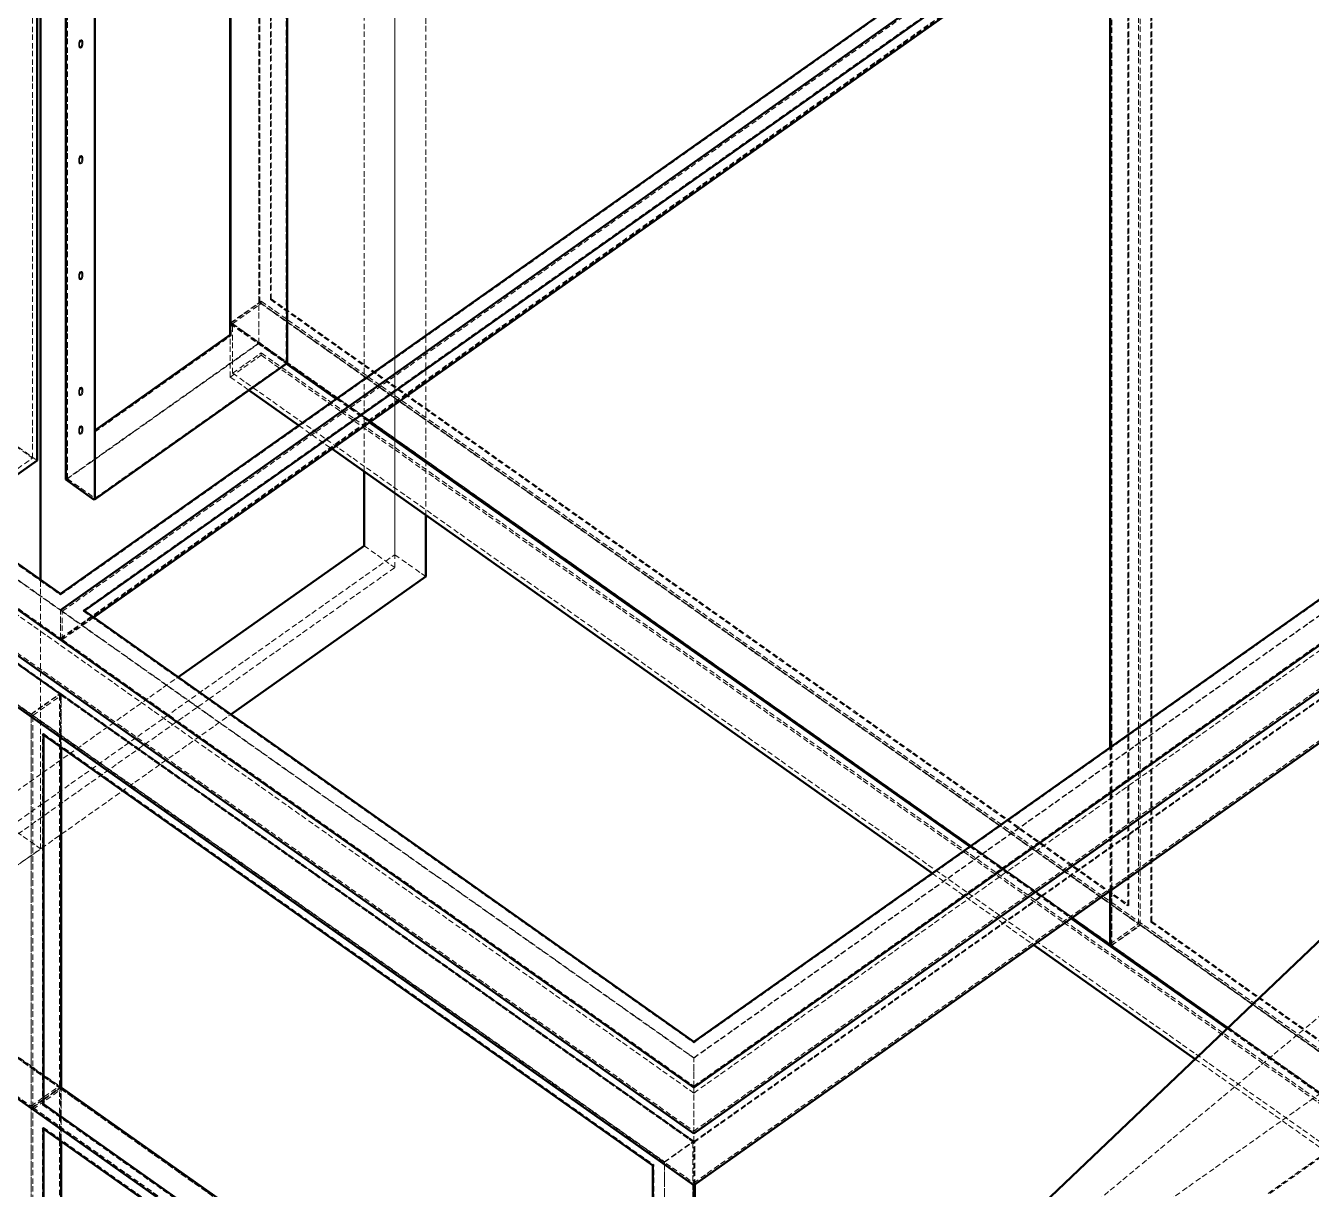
# Model space of a CAD drawing. Header units: millimetres. Extents: x 909 to 14018, y 345 to 10097.
# Drawn here: x 2345 to 3227, y 3002 to 3801 of the extents above; entities that cross this region are included whole.
import ezdxf

# ---------------------------------------------------------------- set-up
doc = ezdxf.new("R2010")
doc.units = ezdxf.units.MM
doc.linetypes.add('Hidden', pattern=[15, 5, -3, 5, -2])
for name, color, linetype, lineweight in [('Default', 7, 'Continuous', 50), ('Edges', 7, 'Hidden', 15), ('HiddenEdges', 2, 'Hidden', 15), ('HiddenSilhouettes', 2, 'Hidden', 15), ('Silhouettes', 7, 'Continuous', 50)]:
    doc.layers.add(name, color=color, linetype=linetype, lineweight=lineweight)

# ---------------------------------------------------------------- blocks, each defined once
blk = doc.blocks.new('Isometric')
at = {"layer": 'Edges'}
for points in [[(-629.3, 311.7), (1039.4, 1491.7)], [(-2267, 1377.4), (-70.7, -175.6)], [(-70.7, -98.3), (1619.3, 1096.7)], [(-70.7, -212.6), (1753.6, 1077.4)], [(-70.7, -175.6), (1701.3, 1077.4)], [(-618.9, 449.9), (-469, 555.9)], [(-469, 555.9), (-443.8, 538.1)], [(-618.9, 414.3), (-443.8, 538.1)], [(-443.8, 539.3), (-396.8, 506.1)], [(-372.6, 370.8), (-344.4, 350.8)], [(275.3, 30), (418, -70.8)], [(312, 4.9), (418.5, -70.4)], [(-666, -136.6), (-649.7, -125.1)], [(-666.8, -141.2), (-666, -140.6)], [(-666.8, -141.2), (-108.2, -536.2)]]:
    blk.add_lwpolyline(points, dxfattribs=at)
for points in [[(-443.8, 538.1, 0), (-443.8, 1569.8, 0)], [(-469, 555.9, 0), (-469, 1552, 0)], [(-494.1, 563.3, 0), (-494.1, 1534.2, 0)], [(-619.7, 412.9, 0), (-619.7, 1445.4, 0)], [(-2319.3, 1424.8, 0), (-70.7, -165.2, 0)], [(-2319.3, 1377.4, 0), (-70.7, -212.6, 0)], [(-70.7, -165.2, 0), (1753.6, 1124.8, 0)], [(311.1, 186.7, 0), (311.1, 963.6, 0)], [(312, 187.3, 0), (312, 964.2, 0)], [(-1456.6, 881.7, 0), (-650.5, 311.7, 0)], [(-618.9, 475.1, 0), (-494.1, 563.3, 0)], [(-495, 563.9, 0), (-494.1, 563.3, 0)], [(-443.8, 538.5, 0), (-397.4, 505.7, 0)], [(-366.9, 484.1, 0), (182.5, 95.7, 0)], [(-366.3, 484.6, 0), (183.1, 96.1, 0)], [(-344.4, 350.8, 0), (-344.4, 418.7, 0)], [(-514.5, 230.5, 0), (-344.4, 350.8, 0)], [(-650.5, 284.8, 0), (-650.5, 311.7, 0)], [(-650.5, 311.7, 0), (-70.7, -98.3, 0)], [(-677.4, -144.3, 0), (-677.4, 214.3, 0)], [(-666.8, -141.2, 0), (-666.8, 198.2, 0)], [(-70.2, -535.7, 0), (696, 101, 0)], [(311.1, 3.8, 0), (311.1, 55.3, 0)], [(311.1, 4.7, 0), (311.1, 55.3, 0)], [(312, 4.9, 0), (312, 55.9, 0)], [(275.9, 30.4, 0), (310.3, 6.1, 0)], [(-70.7, -125.2, 0), (-70.7, -98.3, 0)], [(-677.4, -1834.3, 0), (-677.4, -144.3, 0)], [(-666.8, -1831.2, 0), (-666.8, -162.4, 0)], [(-70.7, -167.3, 0), (-70.7, -165.2, 0)], [(-70.7, -175.6, 0), (-70.7, -167.3, 0)], [(-97.6, -554.3, 0), (-97.6, -195.7, 0)], [(-70.7, -214.7, 0), (-70.7, -212.6, 0)]]:
    blk.add_polyline3d(points, dxfattribs=at)
blk.add_polyline3d([(317.8, 0, 0)], close=True, dxfattribs=at)
at = {"layer": 'HiddenEdges'}
for points in [[(-650.5, 325.8), (1018.2, 1505.8)], [(-2262.7, 1375.3), (-70.7, -174.7)], [(-70.7, -98), (1617.6, 1095.8)], [(-70.7, -84.2), (1598.1, 1095.8)], [(-70.7, -124), (1617.6, 1069.8)], [(-1435.4, 880.8), (-650.5, 325.8)], [(-633.7, 831.4), (-633.7, 827.9)], [(-633.7, 827.9), (-633.5, 827.3)], [(-633.5, 832.2), (-632.7, 831.6)], [(-633, 833.1), (-632.2, 832.5)], [(-632.2, 826.5), (-631.4, 826.8)], [(-631.6, 834.1), (-630.7, 833.5)], [(-631.6, 828.1), (-630.7, 827.5)], [(-631.1, 829), (-630.2, 828.4)], [(-630.2, 833.4), (-630, 832.8)], [(-630.2, 828.4), (-630, 829.3)], [(-630, 829.3), (-630, 832.8)], [(-1481.8, 785.5), (-677.4, 216.7)], [(-633.7, 725.3), (-633.5, 726.2)], [(-633.7, 725.3), (-633.7, 721.8)], [(-633.7, 721.8), (-633.5, 721.2)], [(-633.5, 726.2), (-632.7, 725.6)], [(-633, 727), (-632.3, 727.7)], [(-633, 721.1), (-632.2, 720.5)], [(-632.7, 720.6), (-632.2, 720.5)], [(-632.3, 727.7), (-631.4, 727.1)], [(-632.3, 721.4), (-631.4, 720.8)], [(-632.2, 720.5), (-631.4, 720.8)], [(-631.6, 728), (-631.1, 727.9)], [(-631.4, 720.8), (-630.7, 721.5)], [(-630.2, 727.3), (-630, 726.7)], [(-630.2, 722.3), (-630, 723.2)], [(-630, 723.2), (-630, 726.7)], [(-633.7, 619.3), (-633.5, 620.1)], [(-633.7, 619.3), (-633.7, 615.7)], [(-633.7, 615.7), (-633.5, 615.2)], [(-633.5, 620.1), (-632.7, 619.5)], [(-632.7, 614.6), (-632.2, 614.4)], [(-632.2, 614.4), (-631.4, 614.7)], [(-631.6, 622), (-630.7, 621.4)], [(-631.6, 622), (-631.1, 621.8)], [(-631.4, 614.7), (-630.7, 615.4)], [(-631.1, 616.9), (-630.2, 616.3)], [(-630.7, 615.4), (-630.2, 616.3)], [(-630.2, 616.3), (-630, 617.1)], [(-630, 617.1), (-630, 620.7)], [(-495, 574.7), (-468.1, 593.7)], [(-492.9, 574.1), (-466.7, 592.6)], [(-468.1, 593.7), (338, 23.7)], [(-466.7, 592.6), (2319.3, -1377.4)], [(-495, 573.8), (-494.1, 574.4)], [(-492.9, 574.1), (2267, -1377.4)], [(-645.7, 431.3), (-469, 556.3)], [(-469, 556.3), (-442.9, 537.9)], [(-495, 525.2), (-466.7, 545.2)], [(-466.7, 545.2), (2319.3, -1424.8)], [(-633.7, 513.2), (-633.5, 514)], [(-633.7, 513.2), (-633.7, 509.7)], [(-633.7, 509.7), (-633.5, 509.1)], [(-632.3, 515.6), (-631.4, 515)], [(-632.3, 509.2), (-631.4, 508.6)], [(-632.2, 508.3), (-631.4, 508.6)], [(-631.6, 515.9), (-631.1, 515.8)], [(-631.4, 508.6), (-630.7, 509.3)], [(-630.7, 509.3), (-630.2, 510.2)], [(-630.2, 515.2), (-630, 514.6)], [(-630, 511.1), (-630, 514.6)], [(-396.8, 506.1), (-366.3, 484.6)], [(-397.4, 505.7), (-366.9, 484.1)], [(-633.7, 477.8), (-633.5, 478.7)], [(-633.7, 477.8), (-633.7, 474.3)], [(-633.7, 474.3), (-633.5, 473.7)], [(-633, 479.6), (-632.2, 479)], [(-633, 473.6), (-632.2, 473)], [(-632.2, 473), (-631.4, 473.3)], [(-631.6, 480.6), (-631.1, 480.4)], [(-631.1, 475.5), (-630.2, 474.9)], [(-630.2, 479.8), (-630, 479.2)], [(-630.2, 474.9), (-630, 475.7)], [(-630, 475.7), (-630, 479.2)], [(-691.6, 462), (-676, 451)], [(-644, 432.1), (-618.9, 449.9)], [(-1455.8, 444.4), (-649.7, -125.6)], [(-1455.8, 443.2), (-651.4, -125.6)], [(-1481.8, 424.8), (-677.4, -144)], [(-1412.4, -392.7), (-344.4, 362.6)], [(-344.4, 362.6), (-316.1, 342.6)], [(-648.8, 310.8), (-70.7, -98)], [(-629.3, 310.8), (-70.7, -84.2)], [(-648.8, 284.8), (-70.7, -124)], [(-650.5, 234.5), (-70.7, -175.5)], [(-649.7, 233.9), (-71.6, -174.9)], [(-677.4, 216.3), (-97.6, -193.7)], [(-675.7, 215.5), (-97.6, -193.3)], [(-666, 198.8), (-107.3, -196.2)], [(-696.9, 113.3), (-668.6, 93.3)], [(182.5, 95.7), (275.3, 30)], [(183.1, 96.1), (275.9, 30.4)], [(347.8, 26.2), (348.6, 26.8)], [(347.8, 26.2), (1132.6, -528.8)], [(338, 23.3), (1142.4, -545.5)], [(418.5, -70.4), (1116.4, -563.9)], [(418, -70.8), (1228.6, -644.1)], [(-650.5, -125.3), (-70.7, -535.3)], [(-650.5, -126.2), (-649.7, -125.6)], [(-675.7, -143.5), (-666, -136.6)], [(-666, -161.8), (-107.3, -556.8)], [(-97.6, -193.7), (-70.7, -174.7)], [(-70.7, -175.5), (-69.9, -174.9)], [(-108.2, -196.8), (-107.3, -196.2)]]:
    blk.add_lwpolyline(points, dxfattribs=at)
for points in [[(-344.4, 362.6, 0), (-344.4, 2488.1, 0)], [(-344.4, 418.7, 0), (-344.4, 2419.8, 0)], [(-468.1, 593.7, 0), (-468.1, 2283.7, 0)], [(-468.1, 593.3, 0), (-468.1, 2281.6, 0)], [(-494.1, 574.4, 0), (-494.1, 2264.4, 0)], [(-458.3, 596.2, 0), (-458.3, 2265, 0)], [(-469, 556.3, 0), (-469, 1970.5, 0)], [(-619.7, 475.7, 0), (-619.7, 1837.9, 0)], [(327.4, 41.8, 0), (327.4, 1710.6, 0)], [(338, 23.3, 0), (338, 1711.6, 0)], [(347.8, 26.2, 0), (347.8, 1695, 0)], [(-650.5, 312, 0), (1037.7, 1505.8, 0)], [(-650.5, 286, 0), (1037.7, 1479.8, 0)], [(-70.7, -174.7, 0), (1697.1, 1075.3, 0)], [(-1454.9, 880.8, 0), (-650.5, 312, 0)], [(-1454.9, 854.8, 0), (-650.5, 286, 0)], [(-633.7, 831.4, 0), (-633.5, 832.2, 0)], [(-633.5, 832.2, 0), (-633, 833.1, 0)], [(-633, 833.1, 0), (-632.3, 833.8, 0)], [(-633, 827.1, 0), (-632.2, 826.5, 0)], [(-632.7, 826.7, 0), (-632.2, 826.5, 0)], [(-632.3, 833.8, 0), (-631.6, 834.1, 0)], [(-631.6, 834.1, 0), (-631.1, 834, 0)], [(-631.4, 826.8, 0), (-630.7, 827.5, 0)], [(-630.7, 827.5, 0), (-630.2, 828.4, 0)], [(-1456.6, 804.5, 0), (-650.5, 234.5, 0)], [(-1455.8, 803.9, 0), (-651.4, 235.1, 0)], [(-1483.5, 786.3, 0), (-677.4, 216.3, 0)], [(-633.5, 726.2, 0), (-633, 727, 0)], [(-632.3, 727.7, 0), (-631.6, 728, 0)], [(-631.6, 728, 0), (-630.7, 727.4, 0)], [(-630.7, 721.5, 0), (-630.2, 722.3, 0)], [(-70.7, -536.2, 0), (1697.1, 713.8, 0)], [(-633.5, 620.1, 0), (-633, 621, 0)], [(-633, 621, 0), (-632.3, 621.7, 0)], [(-632.3, 621.7, 0), (-631.6, 622, 0)], [(-630.2, 621.2, 0), (-630, 620.7, 0)], [(-494.1, 574.9, 0), (-468.1, 593.3, 0)], [(-468.1, 593.3, 0), (336.3, 24.5, 0)], [(-466.7, 592.6, 0), (-466.7, 594.7, 0)], [(-458.3, 596.2, 0), (-457.5, 596.8, 0)], [(-458.3, 596.2, 0), (326.5, 41.2, 0)], [(-495, 574.7, 0), (-443.8, 538.5, 0)], [(-494.1, 574.9, 0), (-443.8, 539.3, 0)], [(-494.1, 574.4, 0), (312, 4.4, 0)], [(-492.9, 528.8, 0), (-492.9, 574.1, 0)], [(-466.7, 545.2, 0), (-466.7, 547.3, 0)], [(-633.5, 514, 0), (-633, 514.9, 0)], [(-633, 514.9, 0), (-632.3, 515.6, 0)], [(-632.7, 508.5, 0), (-632.2, 508.3, 0)], [(-632.3, 515.6, 0), (-631.6, 515.9, 0)], [(-630.2, 510.2, 0), (-630, 511.1, 0)], [(-633.5, 478.7, 0), (-633, 479.6, 0)], [(-633, 479.6, 0), (-632.3, 480.3, 0)], [(-632.7, 473.1, 0), (-632.2, 473, 0)], [(-632.3, 480.3, 0), (-631.6, 480.6, 0)], [(-631.4, 473.3, 0), (-630.7, 474, 0)], [(-630.7, 474, 0), (-630.2, 474.9, 0)], [(-689.4, 461.3, 0), (-671.8, 448.8, 0)], [(-1456.6, 444.7, 0), (-650.5, -125.3, 0)], [(-650.5, 325.8, 0), (-650.5, 326.7, 0)], [(-650.5, 286, 0), (-650.5, 312, 0)], [(-1320.4, -339.4, 0), (-514.5, 230.5, 0)], [(-677.4, 216.7, 0), (-651.4, 235.1, 0)], [(-651.4, -123.9, 0), (-651.4, 235.1, 0)], [(-650.5, -125.3, 0), (-650.5, 235.3, 0)], [(-650.5, 234.5, 0), (-649.7, 235.1, 0)], [(-677.4, -142.3, 0), (-677.4, 216.7, 0)], [(-677.4, 214.3, 0), (-677.4, 216.3, 0)], [(311.1, 55.3, 0), (311.1, 186.7, 0)], [(312, 55.9, 0), (312, 187.3, 0)], [(311.1, 55.3, 0), (311.1, 84.8, 0)], [(338, 23.7, 0), (1144.1, -546.3, 0)], [(312, 4.9, 0), (338, 23.3, 0)], [(312, 4.4, 0), (1118.1, -565.6, 0)], [(-70.7, -84.2, 0), (-70.7, -83.3, 0)], [(-70.7, -124, 0), (-70.7, -98, 0)], [(-677.4, -144, 0), (-651.4, -125.6, 0)], [(-651.4, -1813.9, 0), (-651.4, -125.6, 0)], [(-649.7, -1815.6, 0), (-649.7, -125.6, 0)], [(-649.7, -126.8, 0), (-71.6, -535.6, 0)], [(-70.7, -174.7, 0), (-70.7, -125.2, 0)], [(-70.7, -167.3, 0), (-70.7, -130.3, 0)], [(-677.4, -1832.3, 0), (-677.4, -144, 0)], [(-675.7, -145.2, 0), (-97.6, -554, 0)], [(-97.6, -193.3, 0), (-71.6, -174.9, 0)], [(-71.6, -533.9, 0), (-71.6, -174.9, 0)], [(-107.3, -535.6, 0), (-107.3, -196.2, 0)], [(-97.6, -552.3, 0), (-97.6, -193.3, 0)], [(-97.6, -195.7, 0), (-97.6, -193.7, 0)]]:
    blk.add_polyline3d(points, dxfattribs=at)
at = {"layer": 'HiddenSilhouettes'}
for points in [[(-648.8, 310.8), (1039.4, 1504.6)], [(-650.5, 284.8), (1039.4, 1479.8)], [(-2267, 1422.7), (-70.7, -130.3)], [(-632.9, 830.8), (-632.7, 831.6)], [(-632.9, 827.3), (-632.9, 830.8)], [(-632.9, 827.3), (-632.7, 826.7)], [(-632.3, 827.4), (-631.6, 828.1)], [(-632.2, 832.5), (-631.4, 833.2)], [(-631.6, 828.1), (-631.1, 829)], [(-631.1, 834), (-630.2, 833.4)], [(-631.1, 834), (-630.9, 833.4)], [(-631.1, 829), (-630.9, 829.9)], [(-630.9, 829.9), (-630.9, 833.4)], [(-1456.6, 805.3), (-650.5, 235.3)], [(-1455.8, 805.1), (-649.7, 235.1)], [(-633.5, 721.2), (-633, 721.1)], [(-633.5, 721.2), (-632.7, 720.6)], [(-633, 721.1), (-632.3, 721.4)], [(-632.9, 724.7), (-632.7, 725.6)], [(-632.9, 721.2), (-632.9, 724.7)], [(-632.9, 721.2), (-632.7, 720.6)], [(-632.3, 721.4), (-631.6, 722.1)], [(-631.6, 722.1), (-631.1, 722.9)], [(-631.4, 727.1), (-630.7, 727.4)], [(-631.1, 727.9), (-630.9, 727.3)], [(-631.1, 722.9), (-630.9, 723.8)], [(-630.9, 723.8), (-630.9, 727.3)], [(-630.7, 727.4), (-630.2, 727.3)], [(-633.5, 615.2), (-632.7, 614.6)], [(-633.5, 615.2), (-633, 615)], [(-632.9, 618.7), (-632.7, 619.5)], [(-632.9, 615.1), (-632.9, 618.7)], [(-632.9, 615.1), (-632.7, 614.6)], [(-632.7, 619.5), (-632.2, 620.4)], [(-632.2, 620.4), (-631.4, 621.1)], [(-631.1, 621.8), (-630.2, 621.2)], [(-631.1, 616.9), (-630.9, 617.7)], [(-630.9, 617.7), (-630.9, 621.3)], [(-630.7, 621.4), (-630.2, 621.2)], [(-495, 574.7), (-466.7, 594.7)], [(-466.7, 594.7), (2289.6, -1354.3)], [(-457.5, 596.8), (327.4, 41.8)], [(-492.9, 528.8), (-466.7, 547.3)], [(-466.7, 547.3), (2287.3, -1400.1)], [(-495, 525.2), (-477.9, 513.1)], [(-492.9, 528.8), (2267, -1422.7)], [(-633.5, 509.1), (-632.7, 508.5)], [(-633, 508.9), (-632.3, 509.2)], [(-632.9, 512.6), (-632.7, 513.4)], [(-632.9, 509.1), (-632.9, 512.6)], [(-632.9, 509.1), (-632.7, 508.5)], [(-632.2, 514.3), (-631.4, 515)], [(-631.1, 515.8), (-630.2, 515.2)], [(-631.1, 515.8), (-630.9, 515.2)], [(-630.9, 511.7), (-630.9, 515.2)], [(-398, 505.3), (-367.5, 483.7)], [(-633.5, 473.7), (-632.7, 473.1)], [(-633, 473.6), (-632.3, 473.9)], [(-632.9, 477.2), (-632.7, 478.1)], [(-632.9, 473.7), (-632.9, 477.2)], [(-632.9, 473.7), (-632.7, 473.1)], [(-632.2, 479), (-631.4, 479.7)], [(-631.1, 475.5), (-630.9, 476.3)], [(-630.9, 476.3), (-630.9, 479.8)], [(-619.7, 475.7), (-618.9, 476.3)], [(-619.7, 475.7), (-618.9, 475.1)], [(-432.4, 480.9), (-401.9, 459.4)], [(-2086, -546), (-676, 451)], [(-1456.6, 443.8), (-650.5, -126.2)], [(-1481.8, 426.5), (-677.4, -142.3)], [(-644, 432.1), (-618.9, 414.3)], [(-1377, -339.4), (-542.8, 250.5)], [(-677.4, 216.3), (-650.5, 235.3)], [(-650.5, 235.3), (-70.7, -174.7)], [(-666.8, 198.2), (-666, 198.8)], [(181.9, 95.3), (274.7, 29.6)], [(-724.8, 53.6), (-668.6, 93.3)], [(147.5, 70.9), (240.3, 5.3)], [(311.1, 4.7), (338, 23.7)], [(348.6, 26.8), (1133.5, -528.2)], [(311.1, 3.8), (312, 4.4)], [(417.4, -71.3), (1117.2, -566.2)], [(-688, -98), (-651.4, -123.9)], [(388.1, -99.2), (1228.6, -693.6)], [(-677.4, -142.3), (-651.4, -123.9)], [(-677.4, -144.3), (-650.5, -125.3)], [(-650.5, -126.2), (-70.7, -536.2)], [(-649.7, -125.6), (-69.9, -535.6)], [(-666.8, -162.4), (-666, -161.8)], [(455, -222.2), (501.7, -189.2)], [(456.7, -222.2), (501.7, -190.4)]]:
    blk.add_lwpolyline(points, dxfattribs=at)
for points in [[(-316.1, 398.7, 0), (-316.1, 2468.1, 0)], [(-372.6, 438.7, 0), (-372.6, 2439.8, 0)], [(-457.5, 596.8, 0), (-457.5, 2265.6, 0)], [(-676, 451, 0), (-676, 1860.9, 0)], [(-644, 432.1, 0), (-644, 1844.7, 0)], [(326.5, 41.2, 0), (326.5, 1710, 0)], [(336.3, 24.5, 0), (336.3, 1712.8, 0)], [(348.6, 26.8, 0), (348.6, 1695.6, 0)], [(-70.7, -130.3, 0), (1701.3, 1122.7, 0)], [(-633.5, 827.3, 0), (-632.7, 826.7, 0)], [(-633.5, 827.3, 0), (-633, 827.1, 0)], [(-633, 827.1, 0), (-632.3, 827.4, 0)], [(-632.7, 831.6, 0), (-632.2, 832.5, 0)], [(-631.4, 833.2, 0), (-630.7, 833.5, 0)], [(-630.7, 833.5, 0), (-630.2, 833.4, 0)], [(-632.7, 725.6, 0), (-632.2, 726.4, 0)], [(-632.2, 726.4, 0), (-631.4, 727.1, 0)], [(-631.1, 727.9, 0), (-630.2, 727.3, 0)], [(-633, 615, 0), (-632.3, 615.3, 0)], [(-632.3, 615.3, 0), (-631.6, 616, 0)], [(-631.6, 616, 0), (-631.1, 616.9, 0)], [(-631.4, 621.1, 0), (-630.7, 621.4, 0)], [(-631.1, 621.8, 0), (-630.9, 621.3, 0)], [(-495, 525.2, 0), (-495, 574.7, 0)], [(-495, 573.8, 0), (-443.5, 537.5, 0)], [(-633.5, 509.1, 0), (-633, 508.9, 0)], [(-632.7, 513.4, 0), (-632.2, 514.3, 0)], [(-632.3, 509.2, 0), (-631.6, 509.9, 0)], [(-631.6, 509.9, 0), (-631.1, 510.8, 0)], [(-631.4, 515, 0), (-630.7, 515.3, 0)], [(-631.1, 510.8, 0), (-630.9, 511.7, 0)], [(-630.7, 515.3, 0), (-630.2, 515.2, 0)], [(-633.5, 473.7, 0), (-633, 473.6, 0)], [(-632.7, 478.1, 0), (-632.2, 479, 0)], [(-632.3, 473.9, 0), (-631.6, 474.6, 0)], [(-631.6, 474.6, 0), (-631.1, 475.5, 0)], [(-631.4, 479.7, 0), (-630.7, 480, 0)], [(-631.1, 480.4, 0), (-630.2, 479.8, 0)], [(-631.1, 480.4, 0), (-630.9, 479.8, 0)], [(-630.7, 480, 0), (-630.2, 479.8, 0)], [(-668.6, 93.3, 0), (-668.6, 339.4, 0)], [(-648.8, 284.8, 0), (-648.8, 310.8, 0)], [(-629.3, 310.8, 0), (-629.3, 311.7, 0)], [(-629.3, 310.8, 0), (-628.7, 311.2, 0)], [(-648.8, 284.8, 0), (-620.1, 305.1, 0)], [(-675.7, 215.5, 0), (-649.7, 233.9, 0)], [(-650.5, -126.2, 0), (-650.5, 234.5, 0)], [(-649.7, 169.7, 0), (-649.7, 235.1, 0)], [(-649.7, 235.1, 0), (-69.9, -174.9, 0)], [(-649.7, 186.1, 0), (-649.7, 233.9, 0)], [(-1280.4, -339.4, 0), (-494.5, 216.4, 0)], [(-675.7, -143.5, 0), (-675.7, 215.5, 0)], [(-666, 197.6, 0), (-666, 198.8, 0)], [(310.3, 54.7, 0), (310.3, 186.1, 0)], [(312, 4.4, 0), (312, 84.8, 0)], [(326.5, 41.2, 0), (327.4, 41.8, 0)], [(310.3, 6.1, 0), (336.3, 24.5, 0)], [(-649.7, -125.6, 0), (-649.7, -84.8, 0)], [(-675.7, -145.2, 0), (-649.7, -126.8, 0)], [(-650.5, -1815.3, 0), (-650.5, -125.3, 0)], [(-649.7, -174.5, 0), (-649.7, -126.8, 0)], [(-675.7, -143.5, 0), (-97.6, -552.3, 0)], [(-675.7, -1833.5, 0), (-675.7, -145.2, 0)], [(-666, -163, 0), (-666, -161.8, 0)], [(-70.7, -214.7, 0), (-70.7, -174.7, 0)], [(-69.9, -214.1, 0), (-69.9, -174.9, 0)]]:
    blk.add_polyline3d(points, dxfattribs=at)
at = {"layer": 'Silhouettes'}
for points in [[(-650.5, 326.7), (1018.2, 1506.7)], [(-2262.7, 1424.8), (-70.7, -125.2)], [(-70.7, -214.7), (1753.6, 1075.3)], [(-618.9, 476.3), (-495, 563.9)], [(-619.7, 412.9), (-442.9, 537.9)], [(-443.5, 537.5), (-398, 505.3)], [(-367.5, 483.7), (181.9, 95.3)], [(-747.5, 395.3), (-671.8, 448.8)], [(-1483.5, 425.7), (-677.4, -144.3)], [(-494.5, 216.4), (-316.1, 342.6)], [(-650.5, 284.8), (-607.7, 254.5)], [(-70.2, -535.7), (786.8, 280.4)], [(274.7, 29.6), (311.1, 3.8)], [(-677.4, -144.3), (-97.6, -554.3)], [(-666.8, -162.4), (-108.2, -557.4)]]:
    blk.add_lwpolyline(points, dxfattribs=at)
for points in [[(-442.9, 537.9, 0), (-442.9, 1570.4, 0)], [(-495, 563.9, 0), (-495, 1533.6, 0)], [(-650.5, 311.7, 0), (1039.4, 1506.7, 0)], [(-628.7, 311.2, 0), (1039.4, 1490.8, 0)], [(-620.1, 305.1, 0), (1039.4, 1478.6, 0)], [(-618.9, 414.3, 0), (-618.9, 1446, 0)], [(-645.7, 431.3, 0), (-645.7, 1427, 0)], [(-2319.3, 1422.7, 0), (-70.7, -167.3, 0)], [(-671.8, 448.8, 0), (-671.8, 1408.6, 0)], [(-668.6, 339.4, 0), (-668.6, 1410.9, 0)], [(-2319.3, 1375.3, 0), (-70.7, -214.7, 0)], [(-70.7, -125.2, 0), (1697.1, 1124.8, 0)], [(-70.7, -167.3, 0), (1753.6, 1122.7, 0)], [(-70.7, -83.3, 0), (1598.1, 1096.7, 0)], [(310.3, 186.1, 0), (310.3, 963, 0)], [(-1435.4, 881.7, 0), (-650.5, 326.7, 0)], [(-477.9, 513.1, 0), (-432.4, 480.9, 0)], [(-401.9, 459.4, 0), (147.5, 70.9, 0)], [(-372.6, 370.8, 0), (-372.6, 438.7, 0)], [(-645.7, 431.3, 0), (-619.7, 412.9, 0)], [(-316.1, 342.6, 0), (-316.1, 398.7, 0)], [(-542.8, 250.5, 0), (-372.6, 370.8, 0)], [(-629.3, 311.7, 0), (-70.7, -83.3, 0)], [(-666.8, 198.2, 0), (-108.2, -196.8, 0)], [(-666, -140.6, 0), (-666, 197.6, 0)], [(-649.7, -125.1, 0), (-649.7, 186.1, 0)], [(310.3, 6.1, 0), (310.3, 54.7, 0)], [(240.3, 5.3, 0), (388.1, -99.2, 0)], [(311.1, 4.7, 0), (317.8, 0, 0)], [(311.1, 3.8, 0), (417.4, -71.3, 0)], [(-649.7, -125.1, 0), (-108.2, -508, 0)], [(-666, -140.6, 0), (-108.2, -535, 0)], [(-666, -1830.6, 0), (-666, -163, 0)], [(-649.7, -1815.1, 0), (-649.7, -174.5, 0)], [(-108.2, -536.2, 0), (-108.2, -196.8, 0)], [(-70.7, -535.3, 0), (-70.7, -214.7, 0)], [(-69.9, -535.4, 0), (-69.9, -214.1, 0)]]:
    blk.add_polyline3d(points, dxfattribs=at)
blk.add_polyline3d([(-618.9, 475.1, 0)], close=True, dxfattribs=at)

msp = doc.modelspace()

# ---------------------------------------------------------------- block references
at = {"layer": 'Default', "xscale": 0.75, "yscale": 0.75, "zscale": 0.75}
msp.add_blockref('Isometric', (2856.5, 3166), dxfattribs=at)

doc.saveas('drawing.dxf')
